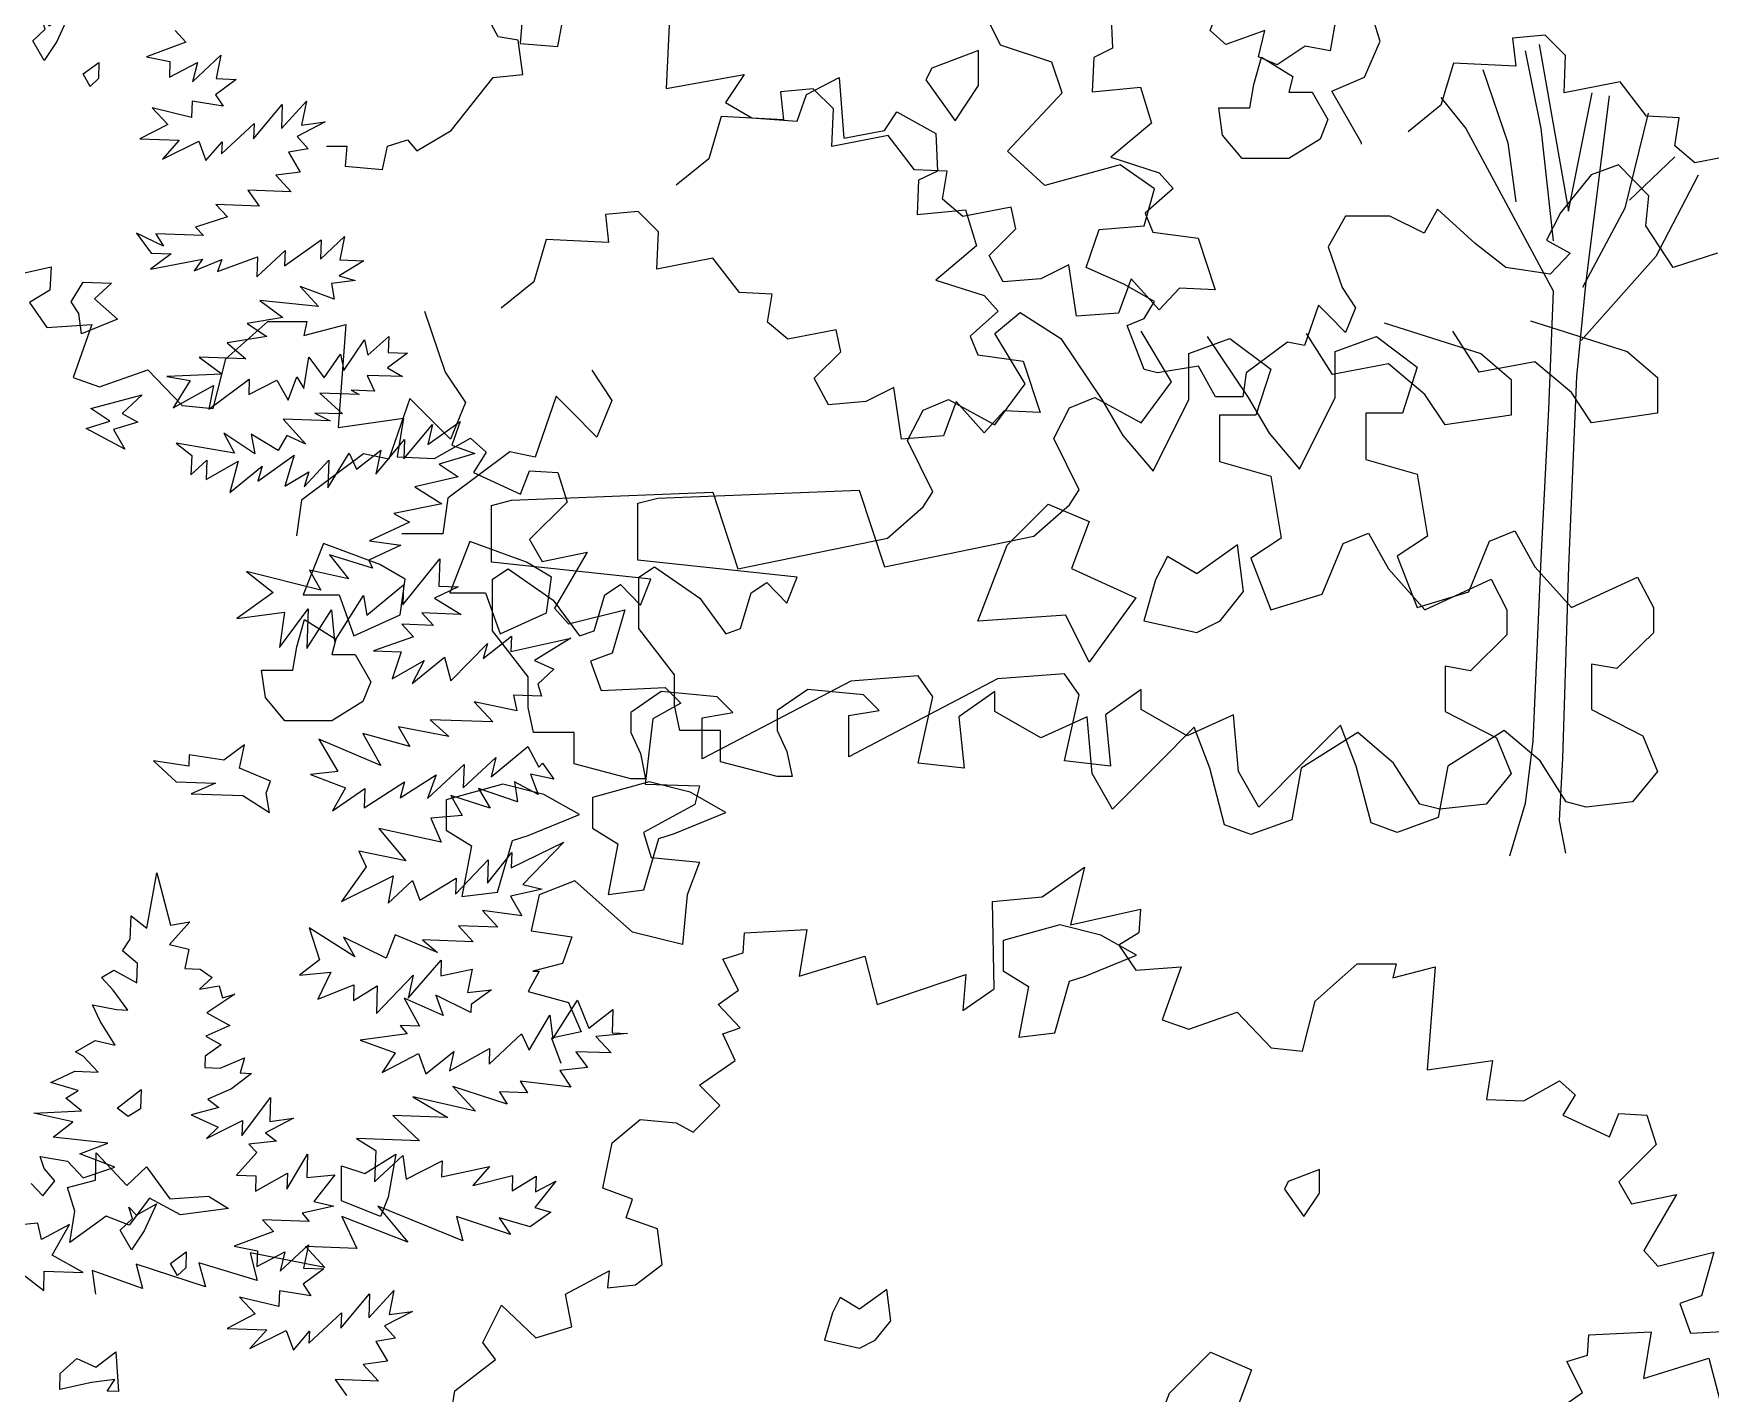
# Model space of a CAD drawing. Header units: inches. Extents: x 11.9 to 85.3, y 21.1 to 37.4.
# Drawn here: x 40.868 to 41.378, y 22.659 to 23.072 of the extents above; entities that cross this region are included whole.
import ezdxf

# ---------------------------------------------------------------- set-up
doc = ezdxf.new("R2010")
doc.units = ezdxf.units.IN
doc.header["$MEASUREMENT"] = 0
doc.layers.add('CAY', color=94, linetype='Continuous')
doc.layers.add('CAY-3', color=61, linetype='Continuous')

# ---------------------------------------------------------------- blocks, each defined once
blk = doc.blocks.new('A$C76451831')
at = {"layer": 'CAY'}
for p, q in [((4659.2, 1730), (4666, 1767.4)), ((4666, 1767.4), (4675.2, 1732.1)), ((4648.1, 1722.6), (4648.6, 1738.5)), ((4648.6, 1738.5), (4659.2, 1730)), ((4688.4, 1734.4), (4674.7, 1719)), ((4675.2, 1732.1), (4688.4, 1734.4)), ((4642.8, 1714.7), (4648.1, 1722.6)), ((4653, 1706.2), (4642.8, 1714.7)), ((4674.7, 1719), (4687.7, 1715.8)), ((4687.7, 1715.8), (4685, 1702.8)), ((4652.5, 1693), (4653, 1706.2)), ((4685, 1702.8), (4695.4, 1702.4)), ((4628.6, 1696.6), (4636.9, 1701.7)), ((4636.5, 1688.1), (4628.6, 1696.6)), ((4636.9, 1701.7), (4652.5, 1693)), ((4703.4, 1696.7), (4694.9, 1688.8)), ((4695.4, 1702.4), (4703.4, 1696.7)), ((4646.4, 1674.6), (4636.5, 1688.1)), ((4694.9, 1688.8), (4708.2, 1691.1)), ((4718.8, 1685.3), (4699.8, 1672.8)), ((4708.2, 1691.1), (4710.6, 1682.8)), ((4710.6, 1682.8), (4718.8, 1685.3)), ((4627.6, 1667.1), (4622.5, 1678.2)), ((4622.5, 1678.2), (4638.7, 1674.9)), ((4638.7, 1674.9), (4646.4, 1674.6)), ((4699.8, 1672.8), (4715.4, 1664.1)), ((4637.9, 1650.9), (4627.6, 1667.1)), ((4715.4, 1664.1), (4699.3, 1656.9)), ((4611, 1646.4), (4624.4, 1654.1)), ((4616.3, 1643.5), (4611, 1646.4)), ((4624.4, 1654.1), (4637.9, 1650.9)), ((4709.5, 1651.1), (4698.8, 1643.4)), ((4699.3, 1656.9), (4709.5, 1651.1)), ((4626.4, 1632.7), (4616.3, 1643.5)), ((4698.8, 1643.4), (4698.5, 1635.7)), ((4698.5, 1635.7), (4708.9, 1635.3)), ((4708.9, 1635.3), (4725.5, 1642.4)), ((4725.5, 1642.4), (4722.4, 1632.1)), ((4594.4, 1625.7), (4610.5, 1633.3)), ((4612.8, 1620.1), (4594.4, 1625.7)), ((4610.5, 1633.3), (4626.4, 1632.7)), ((4730.1, 1631.8), (4716.6, 1621.4)), ((4722.4, 1632.1), (4730.1, 1631.8)), ((4604.5, 1614.9), (4612.8, 1620.1)), ((4615, 1606.4), (4604.5, 1614.9)), ((4716.6, 1621.4), (4700.5, 1614.3)), ((4700.5, 1614.3), (4708, 1608.6)), ((4723.6, 1589.4), (4743.1, 1615.5)), ((4743.1, 1615.5), (4742.6, 1599.2)), ((4582.8, 1604.8), (4615, 1606.4)), ((4609.3, 1598.9), (4582.8, 1604.8)), ((4708, 1608.6), (4689.3, 1603.8)), ((4689.3, 1603.8), (4707.5, 1595.4)), ((4758.5, 1601.4), (4739.6, 1591.6)), ((4742.6, 1599.2), (4758.5, 1601.4)), ((4595.8, 1588.5), (4609.3, 1598.9)), ((4699.6, 1587.6), (4724, 1599.9)), ((4707.5, 1595.4), (4699.6, 1587.6)), ((4724, 1599.9), (4723.6, 1589.4)), ((4739.6, 1591.6), (4747.1, 1585.9)), ((4632.8, 1584.5), (4595.8, 1588.5)), ((4614, 1577.4), (4632.8, 1584.5)), ((4733.7, 1578.2), (4720, 1562.8)), ((4747.1, 1585.9), (4728.4, 1583.8)), ((4728.4, 1583.8), (4733.7, 1578.2)), ((4587.2, 1575.6), (4605.7, 1572.3)), ((4589.7, 1567.4), (4587.2, 1575.6)), ((4597.1, 1559), (4589.7, 1567.4)), ((4605.7, 1572.3), (4616.2, 1561)), ((4637.7, 1568.4), (4614, 1577.4)), ((4616.2, 1561), (4637.7, 1568.4)), ((4754.1, 1553.5), (4768.1, 1577)), ((4768.1, 1577), (4767.5, 1561.2)), ((4581.1, 1557.2), (4589, 1548.8)), ((4589, 1548.8), (4597.1, 1559)), ((4720, 1562.8), (4733.1, 1562.4)), ((4732.8, 1552), (4754.5, 1564.3)), ((4733.1, 1562.4), (4732.8, 1552)), ((4754.5, 1564.3), (4754.1, 1553.5)), ((4767.5, 1561.2), (4786.6, 1563.2)), ((4786.6, 1563.2), (4772.4, 1545.1)), ((4772.4, 1545.1), (4785.9, 1541.9)), ((4769.2, 1531.6), (4737.5, 1532.7)), ((4737.5, 1532.7), (4745, 1524.8)), ((4785.9, 1541.9), (4764.4, 1537.2)), ((4764.4, 1537.2), (4769.2, 1531.6)), ((4585.6, 1530.3), (4564.3, 1528.4)), ((4588, 1519.4), (4585.6, 1530.3)), ((4606.9, 1529.6), (4588, 1519.4)), ((4595.3, 1508.7), (4606.9, 1529.6)), ((4745, 1524.8), (4718.3, 1514.8)), ((4718.3, 1514.8), (4734.1, 1511.6)), ((4734.1, 1511.6), (4733.7, 1501.1)), ((4733.7, 1501.1), (4752.6, 1510.9)), ((4749.5, 1497.9), (4768.7, 1515.8)), ((4752.6, 1510.9), (4749.5, 1497.9)), ((4768.7, 1515.8), (4765.4, 1500)), ((4560.8, 1507.2), (4589.5, 1484.9)), ((4616.2, 1497.1), (4595.3, 1508.7)), ((4779, 1499.6), (4765, 1489.2)), ((4765.4, 1500), (4779, 1499.6)), ((4589.5, 1484.9), (4589.9, 1498)), ((4589.9, 1498), (4616.2, 1497.1)), ((4765, 1489.2), (4770.2, 1481.3)), ((4722.1, 1480.2), (4732.6, 1469)), ((4748.6, 1473.9), (4722.1, 1480.2)), ((4749, 1484.7), (4748.6, 1473.9)), ((4770.2, 1481.3), (4749, 1484.7)), ((4790.7, 1459.3), (4810.1, 1482.6)), ((4809.5, 1466.3), (4826.5, 1484.8)), ((4810.1, 1482.6), (4809.5, 1466.3)), ((4826.5, 1484.8), (4823.2, 1468.6)), ((4732.6, 1469), (4713.7, 1459.2)), ((4769, 1449.1), (4791.1, 1469.7)), ((4791.1, 1469.7), (4790.7, 1459.3)), ((4839.1, 1470.7), (4820.2, 1461)), ((4823.2, 1468.6), (4839.1, 1470.7)), ((4713.7, 1459.2), (4740.4, 1458.3)), ((4740.4, 1458.3), (4729, 1445.5)), ((4729, 1445.5), (4753.5, 1457.8)), ((4753.5, 1457.8), (4758.5, 1444.5)), ((4758.5, 1444.5), (4769.3, 1457.3)), ((4769.3, 1457.3), (4769, 1449.1)), ((4820.2, 1461), (4827.6, 1452.5)), ((4827.6, 1452.5), (4814.4, 1450.3)), ((4814.4, 1450.3), (4822.1, 1436.9)), ((4822.1, 1436.9), (4805.7, 1434.7)), ((4805.7, 1434.7), (4816.2, 1423.5)), ((4786.8, 1424.5), (4794.5, 1413.8)), ((4816.2, 1423.5), (4786.8, 1424.5)), ((5498.9, 856.4), (5506.3, 848.5)), ((5506.3, 848.5), (5479.7, 838.5)), ((5479.7, 838.5), (5495.4, 835.2)), ((5495.4, 835.2), (5495.1, 824.8)), ((5495.1, 824.8), (5514, 834.6)), ((5510.8, 821.5), (5530, 839.5)), ((5514, 834.6), (5510.8, 821.5)), ((5530, 839.5), (5526.8, 823.7)), ((5540.3, 823.2), (5526.4, 812.8)), ((5526.8, 823.7), (5540.3, 823.2)), ((5510.4, 808.4), (5510, 797.5)), ((5531.5, 805), (5510.4, 808.4)), ((5526.4, 812.8), (5531.5, 805)), ((5552.1, 782.9), (5571.5, 806.3)), ((5570.9, 790), (5587.9, 808.4)), ((5571.5, 806.3), (5570.9, 790)), ((5587.9, 808.4), (5584.6, 792.2)), ((5510, 797.5), (5483.5, 803.9)), ((5483.5, 803.9), (5494, 792.7)), ((5494, 792.7), (5475, 782.9)), ((5530.4, 772.8), (5552.4, 793.3)), ((5552.4, 793.3), (5552.1, 782.9)), ((5600.5, 794.4), (5581.6, 784.6)), ((5581.6, 784.6), (5589, 776.2)), ((5584.6, 792.2), (5600.5, 794.4)), ((5475, 782.9), (5501.7, 782)), ((5501.7, 782), (5490.4, 769.2)), ((5490.4, 769.2), (5514.9, 781.5)), ((5514.9, 781.5), (5519.8, 768.2)), ((5519.8, 768.2), (5530.7, 781)), ((5530.7, 781), (5530.4, 772.8)), ((5589, 776.2), (5575.8, 773.9)), ((5575.8, 773.9), (5583.5, 760.5)), ((5583.5, 760.5), (5567.1, 758.4)), ((5567.1, 758.4), (5577.6, 747.1)), ((5526.5, 738.5), (5534.4, 730.1)), ((5555.9, 737.5), (5526.5, 738.5)), ((5577.6, 747.1), (5548.1, 748.2)), ((5548.1, 748.2), (5555.9, 737.5)), ((5534.4, 730.1), (5512.8, 723.1)), ((5472.8, 719.1), (5482.8, 705.6)), ((5491.1, 710.3), (5472.8, 719.1)), ((5518.1, 717.5), (5485.9, 718.6)), ((5485.9, 718.6), (5491.1, 710.3)), ((5512.8, 723.1), (5518.1, 717.5)), ((5597.3, 701.6), (5613.7, 716.9)), ((5613.7, 716.9), (5610.4, 701.1)), ((5496.3, 705.1), (5482.4, 694.7)), ((5482.8, 705.6), (5496.3, 705.1)), ((5554.2, 689.5), (5573.5, 707.4)), ((5573.1, 697), (5597.7, 714.7)), ((5573.5, 707.4), (5573.1, 697)), ((5597.7, 714.7), (5597.3, 701.6)), ((5482.4, 694.7), (5517.5, 701.6)), ((5517.5, 701.6), (5511.8, 693.7)), ((5511.8, 693.7), (5530.6, 701.2)), ((5527.6, 693.1), (5554.7, 703.1)), ((5530.6, 701.2), (5527.6, 693.1)), ((5554.7, 703.1), (5554.2, 689.5)), ((5626.7, 700.5), (5610, 690.2)), ((5610.4, 701.1), (5626.7, 700.5)), ((5606.7, 674.5), (5583.5, 683)), ((5583.5, 683), (5596.1, 669.4)), ((5620.8, 687.1), (5604.8, 685)), ((5604.8, 685), (5606.7, 674.5)), ((5610, 690.2), (5620.8, 687.1)), ((5596.1, 669.4), (5556.4, 673.5)), ((5556.4, 673.5), (5571.9, 662.1)), ((5571.9, 662.1), (5547.7, 658)), ((5561, 649.3), (5534.1, 644.8)), ((5547.7, 658), (5561, 649.3)), ((5613.2, 626.2), (5627.1, 647)), ((5627.1, 647), (5629.4, 636.5)), ((5629.4, 636.5), (5643.5, 649.2)), ((5643.5, 649.2), (5643.1, 638.3)), ((5534.1, 644.8), (5546.9, 634)), ((5599.9, 621.2), (5610.9, 637.2)), ((5610.9, 637.2), (5613.2, 626.2)), ((5656.2, 637.9), (5642.7, 627.9)), ((5643.1, 638.3), (5656.2, 637.9)), ((5515.2, 635.1), (5530.7, 623.7)), ((5546.9, 634), (5515.2, 635.1)), ((5586.1, 614), (5589.5, 635.2)), ((5589.5, 635.2), (5599.9, 621.2)), ((5642.7, 627.9), (5652.9, 622.1)), ((5530.7, 623.7), (5493.4, 622.2)), ((5493.4, 622.2), (5509.2, 619.4)), ((5509.2, 619.4), (5497.7, 600.8)), ((5497.7, 600.8), (5525, 616.1)), ((5521.7, 599.9), (5549.1, 620.3)), ((5525, 616.1), (5521.7, 599.9)), ((5549.1, 620.3), (5548.8, 609.9)), ((5548.8, 609.9), (5567.7, 619.6)), ((5567.7, 619.6), (5575.4, 606.2)), ((5575.4, 606.2), (5581.3, 621.9)), ((5581.3, 621.9), (5586.1, 614)), ((5629, 622.9), (5634, 612.3)), ((5652.9, 622.1), (5629, 622.9)), ((5596.8, 610.9), (5612.2, 596.8)), ((5623.5, 610), (5596.8, 610.9)), ((5618.2, 612.9), (5623.5, 610)), ((5634, 612.3), (5618.2, 612.9)), ((5603.9, 592.1), (5572.2, 593.2)), ((5572.2, 593.2), (5587.5, 576.3)), ((5612.2, 596.8), (5593.6, 597.4)), ((5593.6, 597.4), (5603.9, 592.1)), ((5669.9, 576.2), (5691.8, 591.7)), ((5691.8, 591.7), (5686.2, 575.6)), ((5552.8, 569.8), (5532, 583.7)), ((5532, 583.7), (5539.2, 570.3)), ((5568.7, 572), (5550.5, 583.1)), ((5550.5, 583.1), (5552.8, 569.8)), ((5574.5, 582.2), (5568.7, 572)), ((5587.5, 576.3), (5574.5, 582.2)), ((5634.8, 556.1), (5654.2, 579.4)), ((5653.7, 566.3), (5673.1, 589.7)), ((5654.2, 579.4), (5653.7, 566.3)), ((5673.1, 589.7), (5669.9, 576.2)), ((5499.6, 577.1), (5510.2, 568.6)), ((5539.2, 570.3), (5499.6, 577.1)), ((5510.2, 568.6), (5509.7, 555.5)), ((5554.9, 551.2), (5579.5, 568.9)), ((5579.5, 568.9), (5573.3, 547.8)), ((5602.3, 546.8), (5616.7, 570.3)), ((5616.7, 570.3), (5621.8, 559.3)), ((5621.8, 559.3), (5638.1, 572.3)), ((5638.1, 572.3), (5634.8, 556.1)), ((5701.9, 570.1), (5677.6, 562.8)), ((5686.2, 575.6), (5701.9, 570.1)), ((5509.7, 555.5), (5520.5, 565.5)), ((5520.5, 565.5), (5520, 552.4)), ((5520, 552.4), (5541.7, 564.8)), ((5541.7, 564.8), (5536, 543.7)), ((5536, 543.7), (5557.9, 561.5)), ((5557.9, 561.5), (5554.9, 551.2)), ((5573.3, 547.8), (5589.5, 557.7)), ((5586.4, 547.4), (5602.9, 565.4)), ((5589.5, 557.7), (5586.4, 547.4)), ((5602.9, 565.4), (5602.3, 546.8)), ((5677.6, 562.8), (5690.5, 554.2)), ((5690.5, 554.2), (5661.2, 547.5)), ((5661.2, 547.5), (5679.4, 536)), ((5679.4, 536), (5647, 529.4)), ((5683.6, 539.8), (5680.1, 515.6)), ((5657.7, 523.6), (5630.5, 510.9)), ((5647, 529.4), (5657.7, 523.6)), ((5630.5, 510.9), (5651.7, 507.9)), ((5680.1, 515.6), (5652.4, 515.6)), ((5632.6, 492.3), (5603.4, 501.4)), ((5603.4, 501.4), (5616.4, 485.1)), ((5651.7, 507.9), (5630, 497.8)), ((5597.6, 477.6), (5547.3, 490.2)), ((5547.3, 490.2), (5565.4, 476)), ((5589.9, 491), (5597.6, 477.6)), ((5616.4, 485.1), (5589.9, 491)), ((5630, 497.8), (5632.6, 492.3)), ((5653, 467.5), (5678.1, 498.8)), ((5678.1, 498.8), (5677.5, 480.3)), ((5628.7, 460.7), (5653.5, 481.1)), ((5653.5, 481.1), (5653, 467.5)), ((5690.6, 479.8), (5674.5, 472.2)), ((5677.5, 480.3), (5690.6, 479.8)), ((5565.4, 476), (5540.7, 458.3)), ((5606.8, 442.8), (5626.5, 473.9)), ((5626.5, 473.9), (5628.7, 460.7)), ((5674.5, 472.2), (5692.6, 461.1)), ((5540.7, 458.3), (5573.1, 462.6)), ((5569.5, 438.7), (5589, 464.8)), ((5573.1, 462.6), (5569.5, 438.7)), ((5589, 464.8), (5588.1, 438)), ((5588.1, 438), (5604.8, 464.2)), ((5604.8, 464.2), (5606.8, 442.8)), ((5652.5, 454.4), (5660.4, 445.9)), ((5673.8, 453.6), (5652.5, 454.4)), ((5665.9, 462.1), (5673.8, 453.6)), ((5692.6, 461.1), (5665.9, 462.1)), ((5660.4, 445.9), (5633.3, 436.5)), ((5707.5, 431.2), (5726.6, 446.4)), ((5726.6, 446.4), (5726.2, 435.9)), ((5726.2, 435.9), (5766.8, 445)), ((5766.8, 445), (5742.3, 429.9)), ((5633.3, 436.5), (5651.9, 435.8)), ((5651.9, 435.8), (5645.8, 417.4)), ((5659.3, 414.3), (5681.2, 432.1)), ((5681.2, 432.1), (5685.6, 416.1)), ((5685.6, 416.1), (5710.5, 441.5)), ((5710.5, 441.5), (5707.5, 431.2)), ((5645.8, 417.4), (5667.5, 429.8)), ((5667.5, 429.8), (5659.3, 414.3)), ((5742.3, 429.9), (5755.2, 424.1)), ((5755.2, 424.1), (5744.5, 414)), ((5744.5, 414), (5746.9, 405.8)), ((5701.4, 401.9), (5714.1, 388.3)), ((5730.2, 395.9), (5701.4, 401.9)), ((5746.9, 405.8), (5727.9, 406.4)), ((5727.9, 406.4), (5730.2, 395.9)), ((5714.1, 388.3), (5671.6, 389.8)), ((5671.6, 389.8), (5684.3, 378.5)), ((5596.3, 376.6), (5609.2, 354.8)), ((5638.3, 358.8), (5596.3, 376.6)), ((5625.9, 380.5), (5638.3, 358.8)), ((5657.8, 371.7), (5625.9, 380.5)), ((5650.1, 385.1), (5657.8, 371.7)), ((5684.3, 378.5), (5650.1, 385.1)), ((5694, 343.7), (5716, 364.2)), ((5712.8, 351.2), (5737.6, 371.6)), ((5716, 364.2), (5712.8, 351.2)), ((5737.6, 371.6), (5745.2, 357.8)), ((5609.2, 354.8), (5590.5, 352.7)), ((5590.5, 352.7), (5614.2, 343.7)), ((5651.2, 337), (5675.7, 352.5)), ((5669.7, 336.4), (5694.5, 359.5)), ((5675.7, 352.5), (5669.7, 336.4)), ((5694.5, 359.5), (5694, 343.7)), ((5755.4, 349.7), (5739.6, 353)), ((5739.6, 353), (5744.6, 339.2)), ((5745.2, 357.8), (5747.6, 360.4)), ((5747.6, 360.4), (5755.4, 349.7)), ((5614.2, 343.7), (5605.5, 328.2)), ((5605.5, 328.2), (5627.4, 343.3)), ((5626.9, 330.2), (5654.2, 347.8)), ((5627.4, 343.3), (5626.9, 330.2)), ((5654.2, 347.8), (5651.2, 337)), ((5730.8, 334.2), (5704.4, 343.3)), ((5704.4, 343.3), (5712.1, 329.9)), ((5744.6, 339.2), (5728.6, 347.9)), ((5728.6, 347.9), (5730.8, 334.2)), ((5712.1, 329.9), (5685.6, 338.5)), ((5685.6, 338.5), (5693.3, 325.1)), ((5693.3, 325.1), (5672, 323.1)), ((5672, 323.1), (5679.1, 307)), ((5636.8, 316.2), (5655.1, 294.3)), ((5679.1, 307), (5636.8, 316.2)), ((5726.5, 289.5), (5762, 306.9)), ((5762, 306.9), (5734.3, 278.4)), ((5623.2, 300.8), (5628.2, 290.2)), ((5655.1, 294.3), (5623.2, 300.8)), ((5710.3, 279.2), (5726.9, 299.9)), ((5726.9, 299.9), (5726.5, 289.5)), ((5628.2, 290.2), (5611.5, 266.8)), ((5611.5, 266.8), (5646.6, 284.1)), ((5646.6, 284.1), (5643.2, 265.7)), ((5688.7, 271.8), (5710.9, 295)), ((5710.9, 295), (5710.3, 279.2)), ((5643.2, 265.7), (5659.6, 281)), ((5659.6, 281), (5664.6, 267.6)), ((5664.6, 267.6), (5689.1, 282.7)), ((5689.1, 282.7), (5688.7, 271.8)), ((5747.3, 275.2), (5725.9, 270.5)), ((5734.3, 278.4), (5747.3, 275.2)), ((5725.9, 270.5), (5733.6, 257.1)), ((5717.4, 249.5), (5690.7, 250.4)), ((5690.7, 250.4), (5700.8, 239.6)), ((5733.6, 257.1), (5706.9, 260.7)), ((5706.9, 260.7), (5717.4, 249.5)), ((5620.7, 229.3), (5589.6, 249)), ((5589.6, 249), (5596.6, 227.4)), ((5641.9, 228.5), (5613, 242.7)), ((5613, 242.7), (5620.7, 229.3)), ((5647.9, 244.2), (5641.9, 228.5)), ((5676.5, 232.3), (5647.9, 244.2)), ((5700.8, 239.6), (5666.4, 240.8)), ((5666.4, 240.8), (5676.5, 232.3)), ((5596.6, 227.4), (5583.1, 217)), ((5656.8, 201.3), (5679, 227.2)), ((5679, 227.2), (5678.7, 216.4)), ((5583.1, 217), (5604.4, 219)), ((5604.4, 219), (5595.6, 200.7)), ((5635.2, 191.1), (5660.1, 217)), ((5660.1, 217), (5656.8, 201.3)), ((5678.7, 216.4), (5700.1, 221.1)), ((5700.1, 221.1), (5696.9, 205.3)), ((5595.6, 200.7), (5620, 210.3)), ((5620, 210.3), (5619.6, 199.9)), ((5619.6, 199.9), (5635.8, 209.7)), ((5635.8, 209.7), (5635.2, 191.1)), ((5696.9, 205.3), (5713.2, 207)), ((5713.2, 207), (5699.3, 197.1)), ((5654.1, 201.4), (5664.3, 182.4)), ((5680.4, 189.6), (5654.1, 201.4)), ((5699.1, 191.6), (5675.5, 203.3)), ((5675.5, 203.3), (5680.4, 189.6)), ((5699.3, 197.1), (5699.1, 191.6)), ((5754.7, 173.8), (5771.4, 200)), ((5771.4, 200), (5778.9, 181.1)), ((5778.9, 181.1), (5795.2, 193.7)), ((5795.2, 193.7), (5794.7, 177.9)), ((5651.2, 182.9), (5656, 177.3)), ((5664.3, 182.4), (5651.2, 182.9)), ((5738.5, 166.2), (5752.5, 189.8)), ((5752.5, 189.8), (5754.7, 173.8)), ((5656, 177.3), (5624.1, 172.9)), ((5624.1, 172.9), (5647.8, 164.4)), ((5711.5, 156.8), (5733.5, 177.3)), ((5733.5, 177.3), (5738.5, 166.2)), ((5805.1, 177.5), (5783.7, 175.5)), ((5783.7, 175.5), (5794.2, 164.3)), ((5794.7, 177.9), (5805.1, 177.5)), ((5647.8, 164.4), (5639.2, 151.1)), ((5639.2, 151.1), (5663.7, 163.9)), ((5663.7, 163.9), (5668.6, 150.1)), ((5668.6, 150.1), (5687.7, 165.3)), ((5684.6, 152.2), (5711.8, 167.2)), ((5687.7, 165.3), (5684.6, 152.2)), ((5711.8, 167.2), (5711.5, 156.8)), ((5794.2, 164.3), (5770.2, 165.1)), ((5770.2, 165.1), (5778, 154.4)), ((5778, 154.4), (5759.3, 152.4)), ((5759.3, 152.4), (5766.7, 141.2)), ((5723.7, 129.6), (5686.9, 141.7)), ((5686.9, 141.7), (5702.2, 124.9)), ((5737.5, 137.3), (5718.5, 137.9)), ((5718.5, 137.9), (5723.7, 129.6)), ((5766.7, 141.2), (5732.4, 145.1)), ((5732.4, 145.1), (5737.5, 137.3)), ((5702.2, 124.9), (5659.9, 134.5)), ((5659.9, 134.5), (5683.5, 120.6)), ((5646.4, 121.9), (5664.3, 104.9)), ((5683.5, 120.6), (5646.4, 121.9)), ((5621.8, 106.4), (5634.7, 98.2)), ((5664.3, 104.9), (5621.8, 106.4)), ((5634.7, 98.2), (5633.9, 77)), ((5633.9, 77), (5653.1, 94.9)), ((5653.1, 94.9), (5655.3, 78.9)), ((5655.3, 78.9), (5679.7, 91.2)), ((5679.7, 91.2), (5679.3, 80.4)), ((5679.3, 80.4), (5711.8, 87.4)), ((5711.8, 87.4), (5700.4, 74.6)), ((5700.4, 74.6), (5727.4, 81.4)), ((5727.4, 81.4), (5727.1, 71)), ((5727.1, 71), (5743.3, 80.8)), ((5743.3, 80.8), (5742.9, 70.4)), ((5756.7, 77.6), (5742.5, 59.6)), ((5742.9, 70.4), (5756.7, 77.6)), ((5693.7, 37.2), (5636.1, 60.6)), ((5636.1, 60.6), (5656.5, 36.3)), ((5742.5, 59.6), (5753.3, 56.5)), ((5656.5, 36.3), (5611.8, 53.7)), ((5611.8, 53.7), (5621.9, 32)), ((5726, 41.5), (5689.3, 53.7)), ((5689.3, 53.7), (5693.7, 37.2)), ((5739.3, 46.5), (5718.3, 52.7)), ((5718.3, 52.7), (5726, 41.5)), ((5753.3, 56.5), (5739.3, 46.5)), ((5600.2, 19.2), (5549.8, 29.1)), ((5549.8, 29.1), (5554.6, 10.4)), ((5621.9, 32), (5587.1, 33.3)), ((5587.1, 33.3), (5600.2, 19.2)), ((5476.9, 4.9), (5442.9, 17)), ((5442.9, 17), (5445, 1)), ((5472.5, 21.4), (5476.9, 4.9)), ((5519.5, 6.1), (5472.5, 21.4)), ((5515.1, 22.2), (5519.5, 6.1)), ((5554.6, 10.4), (5515.1, 22.2))]:
    blk.add_line(p, q, dxfattribs=at)
for points in [[(4547.2, 2167.1), (4594.6, 2177.6), (4593.6, 2161.8), (4579.9, 2153.4), (4591.5, 2136.5), (4622.1, 2138.6), (4609.4, 2102.8), (4627.3, 2096.4), (4660, 2108), (4683.2, 2083.8), (4704.3, 2081.7), (4712.8, 2115.4), (4741.2, 2140.7), (4767.6, 2140.7), (4765.5, 2131.2), (4794, 2138.6), (4788.7, 2069), (4833, 2075.3), (4828.8, 2049), (4854.1, 2047.9), (4878.3, 2061.6), (4888.9, 2052.1), (4880.5, 2038.4), (4912.1, 2023.7), (4918.4, 2039.5), (4937.4, 2038.4), (4943.7, 2018.4), (4918.4, 1993.1), (4926.9, 1978.3), (4957.4, 1984.6), (4935.3, 1946.7), (4944.8, 1936.1), (4982.8, 1945.6), (4974.3, 1916.1), (4959.6, 1910.8), (4966.9, 1890.8), (5010.2, 1892.9), (5020.7, 1882.3), (5001.7, 1871.8), (4996.5, 1827.5), (5033.4, 1826.4), (5030.2, 1813.8), (4995.4, 1794.8), (5000.7, 1777.9), (5033.4, 1774.7), (5024.9, 1752.6), (5021.8, 1718.9), (4988, 1727.3), (4949, 1762.1), (4924.8, 1752.6), (4919.5, 1728.3), (4946.9, 1724.1), (4940.6, 1706.2), (4920.5, 1700.9), (4924.8, 1700.9), (4917.4, 1687.2), (4944.8, 1679.8), (4953.2, 1659.8), (4933.2, 1655.6), (4939.5, 1638.7)], [(4863.6, 1391.6), (4867.8, 1417), (4895.2, 1438.1), (4886.8, 1449.7), (4899.4, 1475), (4922.6, 1452.8), (4946.9, 1460.2), (4942.7, 1482.3), (4972.2, 1498.2), (4971.1, 1486.6), (4990.1, 1488.7), (5008, 1502.4), (5004.9, 1526.6), (4983.8, 1534), (4988, 1546.7), (4968, 1554.1), (4974.3, 1584.7), (4993.3, 1600.5), (5017.5, 1598.4), (5029.1, 1592), (5047.1, 1610), (5033.4, 1623.7), (5057.6, 1640.6), (5049.2, 1658.5), (5060.8, 1662.7), (5046, 1678.5), (5059.7, 1688), (5049.2, 1709.1), (5062.9, 1713.3), (5063.9, 1727), (5106.1, 1729.1), (5100.9, 1697.5), (5145.2, 1711.2), (5153.6, 1678.5), (5213.7, 1698.6), (5211.6, 1674.3), (5232.7, 1689.1), (5231.6, 1748.1), (5265.4, 1751.3), (5293.9, 1771.3), (5284.4, 1732.3), (5331.8, 1742.9), (5330.8, 1727), (5317.1, 1718.6), (5328.7, 1701.7), (5359.3, 1703.8), (5346.6, 1668), (5364.5, 1661.6), (5397.2, 1673.2), (5420.4, 1649), (5441.5, 1646.9), (5450, 1680.6), (5478.4, 1705.9), (5504.8, 1705.9), (5502.7, 1696.5), (5531.2, 1703.8), (5525.9, 1634.2), (5570.2, 1640.6), (5566, 1614.2), (5591.3, 1613.1), (5615.5, 1626.8), (5626.1, 1617.3), (5617.7, 1603.6), (5649.3, 1588.9), (5655.6, 1604.7), (5674.6, 1603.6), (5680.9, 1583.6), (5655.6, 1558.3), (5664.1, 1543.5), (5694.7, 1549.8), (5672.5, 1511.9), (5682, 1501.3), (5720, 1510.8), (5711.5, 1481.3), (5696.8, 1476), (5704.1, 1456), (5747.4, 1458.1)], [(4680, 1494.9), (4675.3, 1503.2), (4686, 1511), (4685.6, 1500.1), (4680, 1494.9)], [(622.8, 1328.3), (636.5, 1337.8), (625.9, 1358.9), (639.7, 1363.1), (640.7, 1376.8), (682.9, 1378.9), (677.6, 1347.3), (721.9, 1361), (730.4, 1328.3), (790.5, 1348.3), (788.4, 1324.1), (809.5, 1338.8), (808.4, 1397.9), (842.2, 1401.1), (870.6, 1421.1), (861.1, 1382.1), (908.6, 1392.6), (907.6, 1376.8), (893.8, 1368.4), (905.4, 1351.5), (936, 1353.6), (923.4, 1317.7)], [(979.3, 617.4), (946.6, 611.1), (932.9, 622.7), (936, 641.7), (913.9, 642.7), (895.9, 665.9), (858, 658.6), (859, 683.9), (845.3, 697.6), (823.2, 695.5), (825.3, 676.5), (783.1, 678.6), (774.7, 650.1), (752.5, 632.2)], [(5441.4, 818.5), (5436.7, 826.9), (5447.4, 834.6), (5447, 823.8), (5441.4, 818.5)], [(720.9, 623.7), (720.9, 624.8), (700.8, 659.6), (723, 669.1), (733.5, 693.4), (727.2, 713.4), (704, 711.3), (699.8, 687), (682.9, 690.2), (663.9, 677.5), (651.3, 682.8), (655.5, 700.7), (629.1, 691.2), (618.6, 700.7), (634.4, 741.9)], [(831.6, 687), (842.2, 634.3), (850.6, 558.4)], [(841.1, 691.2), (861.1, 578.4), (877, 658.6)], [(803.1, 674.4), (820, 624.8), (825.3, 584.7)], [(774.7, 655.4), (791.5, 634.3), (850.6, 524.6), (847.4, 444.5), (842.2, 343.2), (836.9, 219.8), (831.6, 177.6), (821.1, 141.8)], [(888.6, 656.4), (872.7, 530.9), (866.4, 466.6), (861.1, 337.9), (856.9, 208.2), (854.8, 166), (859, 143.9)], [(914.9, 644.8), (899.1, 580.5), (870.6, 526.7)], [(932.9, 615.3), (902.3, 585.8)], [(948.7, 602.7), (920.2, 547.8), (869.6, 490.9)]]:
    blk.add_lwpolyline(points, dxfattribs=at)
for points in [[(4784.5, 1915.2), (4800.4, 1915.2), (4810.9, 1896.7), (4805.6, 1883.5), (4784.5, 1870.3), (4752.8, 1870.3), (4739.6, 1886.1), (4737, 1904.6), (4758.1, 1904.6), (4760.8, 1920.5), (4766, 1939), (4787.2, 1925.7)], [(4639.1, 1608.3), (4655.4, 1620.8), (4655, 1607.7), (4646.6, 1602.6)], [(4791, 1545.5), (4791, 1569.3), (4806.8, 1564), (4827.9, 1577.2), (4822.7, 1548.1), (4817.4, 1534.9)], [(5431.9, 1558.7), (5429.3, 1553.4), (5442.5, 1535), (5453, 1550.8), (5453, 1566.7)], [(4641.2, 1525.7), (4649.6, 1533.5), (4647.2, 1541.3), (4652.4, 1535.7), (4665.8, 1543.4), (4657.5, 1525.1), (4648.9, 1512.3)], [(5162.8, 1464.3), (5160.2, 1485.4), (5141.7, 1472.2), (5128.5, 1480.1), (5123.3, 1469.6), (5118, 1451.1), (5141.7, 1445.8), (5152.3, 1451.1)], [(4640.1, 1416.5), (4632.4, 1416.7), (4637.7, 1424.7), (4621.8, 1422.5), (4600.3, 1417.9), (4600.7, 1428.7), (4611.9, 1438.8), (4624.8, 1432.9), (4638.3, 1443.3)], [(5351.5, 1415.3), (5379.2, 1443), (5406.9, 1431.1), (5395, 1399.4), (5438.6, 1379.6), (5406.9, 1336.1), (5391, 1367.8), (5331.7, 1363.8)], [(5402.6, 849.4), (5411, 857.2), (5408.6, 865), (5413.8, 859.4), (5427.2, 867.1), (5418.9, 848.8), (5410.3, 835.9)], [(5433.8, 664.7), (5428.6, 672.6), (5436.8, 685.9), (5455.8, 685.2), (5444.5, 674.7), (5459.9, 661), (5435.5, 651)], [(5441.9, 600.5), (5476.7, 609.7), (5463.1, 597), (5473.8, 591.2), (5457.3, 586.3), (5465, 572.9), (5438.7, 587), (5454.8, 591.9)], [(5560.6, 340.2), (5563.6, 348.2), (5542.6, 357.1), (5545.9, 372.9), (5532, 362.5), (5508.5, 366), (5508.2, 358.3), (5484.4, 361.9), (5499.7, 347.7), (5526.4, 346.8), (5509.9, 339.7), (5544.7, 338.5), (5562.9, 327)], [(5431.1, 57.3), (5426.2, 73.3), (5445, 78.1), (5445.6, 96.7), (5466.2, 74.6), (5479.7, 87.3), (5495.3, 65.5), (5521.6, 67.3), (5535, 59.1), (5502.6, 54.8), (5481.7, 65.9), (5467.9, 47.8), (5452.3, 53.8), (5427.7, 36.1)]]:
    blk.add_lwpolyline(points, close=True, dxfattribs=at)
at = {"layer": 'CAY-3'}
for p, q in [((6416.3, 659.8), (6481.8, 639.1)), ((6173.4, 618.5), (6152.8, 652.7)), ((6197.6, 649.2), (6225.3, 607.9)), ((6284.2, 639.1), (6312, 649.2)), ((6312, 649.2), (6339.7, 628.5)), ((6381.5, 625), (6363.8, 652.7)), ((6284.2, 607.9), (6284.2, 639.1)), ((6481.8, 639.1), (6502.4, 621.4)), ((5780.9, 626.5), (5794.5, 605.9)), ((6339.7, 628.5), (6329.6, 597.3)), ((6419.3, 632.1), (6381.5, 625)), ((6444, 611.4), (6419.3, 632.1)), ((6152.8, 590.8), (6173.4, 618.5)), ((6502.4, 621.4), (6502.4, 597.3)), ((5756.9, 608.7), (5742.6, 567.5)), ((5766.8, 598.8), (5756.9, 608.7)), ((5794.5, 605.9), (5784.5, 581.1)), ((6104.4, 600.8), (6121.5, 607.9)), ((6121.5, 607.9), (6152.8, 590.8)), ((6225.3, 607.9), (6239.4, 583.7)), ((6260.1, 559.5), (6284.2, 607.9)), ((6457.6, 590.8), (6444, 611.4)), ((5784.5, 581.1), (5766.8, 598.8)), ((6093.8, 580.2), (6104.4, 600.8)), ((6304.9, 597.3), (6304.9, 566)), ((6329.6, 597.3), (6304.9, 597.3)), ((6502.4, 597.3), (6457.6, 590.8)), ((6110.9, 545.4), (6093.8, 580.2)), ((6239.4, 583.7), (6260.1, 559.5)), ((5725.5, 571.1), (5683.6, 539.8)), ((5742.6, 567.5), (5725.5, 571.1)), ((6304.9, 566), (6339.7, 556)), ((5825.7, 539.8), (5961.9, 545.3)), ((5961.9, 545.3), (5979, 493.4)), ((6104.4, 535.3), (6110.9, 545.4)), ((6339.7, 556), (6346.7, 514.1)), ((5812.2, 536.3), (5825.7, 539.8)), ((5812.2, 497.9), (5812.2, 536.3)), ((6080.2, 514.1), (6104.4, 535.3)), ((86.7, 510.8), (100.8, 469.5)), ((5979, 493.4), (6080.2, 514.1)), ((6346.7, 514.1), (6326.1, 500.5)), ((6388.6, 510.6), (6405.7, 517.6)), ((6405.7, 517.6), (6419.3, 493.4)), ((472.7, 495.7), (489.8, 509.9)), ((489.8, 509.9), (517.5, 492.2)), ((736.2, 502.8), (801.7, 482.1)), ((6326.1, 500.5), (6339.7, 465.7)), ((6374.5, 476.3), (6388.6, 510.6)), ((493.3, 461.5), (472.7, 495.7)), ((517.5, 492.2), (545.2, 450.9)), ((604.1, 482.1), (631.9, 492.2)), ((631.9, 492.2), (659.6, 471.5)), ((701.4, 468), (683.7, 495.7)), ((5920.1, 486.4), (5812.2, 497.9)), ((5812.8, 486.4), (5823.4, 493.4)), ((5823.4, 493.4), (5854, 472.2)), ((6419.3, 493.4), (6444, 465.7)), ((604.1, 450.9), (604.1, 482.1)), ((801.7, 482.1), (822.3, 464.4)), ((5812.8, 451.6), (5812.8, 486.4)), ((5888.8, 475.7), (5899.4, 482.8)), ((5899.4, 482.8), (5913, 468.7)), ((5913, 468.7), (5920.1, 486.4)), ((6444, 465.7), (6488.8, 486.4)), ((6488.8, 486.4), (6499.5, 465.7)), ((100.8, 469.5), (114.4, 448.9)), ((659.6, 471.5), (649.5, 440.3)), ((739.2, 475.1), (701.4, 468)), ((763.9, 454.4), (739.2, 475.1)), ((5854, 472.2), (5871.7, 448)), ((5881.7, 451.6), (5888.8, 475.7)), ((6339.7, 465.7), (6374.5, 476.3)), ((6499.5, 465.7), (6499.5, 448.6)), ((472.7, 433.8), (493.3, 461.5)), ((777.5, 433.8), (763.9, 454.4)), ((822.3, 464.4), (822.3, 440.3)), ((76.8, 451.7), (62.5, 410.5)), ((86.7, 441.8), (76.8, 451.7)), ((114.4, 448.9), (104.4, 424.1)), ((413.7, 423.2), (424.3, 443.8)), ((424.3, 443.8), (441.4, 450.9)), ((441.4, 450.9), (472.7, 433.8)), ((545.2, 450.9), (559.3, 426.7)), ((580, 402.5), (604.1, 450.9)), ((5836.9, 420.3), (5812.8, 451.6)), ((5871.7, 448), (5881.7, 451.6)), ((6499.5, 448.6), (6474.7, 424.4)), ((104.4, 424.1), (86.7, 441.8)), ((624.8, 440.3), (624.8, 409)), ((649.5, 440.3), (624.8, 440.3)), ((822.3, 440.3), (777.5, 433.8)), ((430.8, 388.4), (413.7, 423.2)), ((559.3, 426.7), (580, 402.5)), ((5836.9, 399.6), (5836.9, 420.3)), ((6100.9, 420.9), (6055.5, 417.4)), ((6110.9, 406.7), (6100.9, 420.9)), ((6457.6, 427.4), (6457.6, 396.7)), ((6474.7, 424.4), (6457.6, 427.4)), ((45.4, 414.1), (3.5, 382.8)), ((62.5, 410.5), (45.4, 414.1)), ((624.8, 409), (659.6, 399)), ((5927.1, 410.3), (5906.5, 396.1)), ((5964.9, 406.7), (5927.1, 410.3)), ((6055.5, 417.4), (5954.9, 364.8)), ((6152.8, 410.3), (6128.6, 393.2)), ((6152.8, 396.7), (6152.8, 410.3)), ((659.6, 399), (666.6, 357.1)), ((5840.5, 382.5), (5836.9, 399.6)), ((5975.5, 396.1), (5964.9, 406.7)), ((6100.9, 361.9), (6110.9, 406.7)), ((145.6, 382.8), (281.8, 388.3)), ((281.8, 388.3), (298.9, 336.4)), ((424.3, 378.3), (430.8, 388.4)), ((5906.5, 396.1), (5906.5, 382.5)), ((5954.9, 392.6), (5975.5, 396.1)), ((5954.9, 364.8), (5954.9, 392.6)), ((6128.6, 393.2), (6132.1, 358.4)), ((6184, 379), (6152.8, 396.7)), ((6215.3, 393.2), (6184, 379)), ((6218.8, 354.8), (6215.3, 393.2)), ((6287.8, 386.1), (6263.6, 361.9)), ((6298.4, 358.4), (6287.8, 386.1)), ((6457.6, 396.7), (6492.4, 379)), ((3.5, 382.8), (0, 358.6)), ((132.1, 379.3), (145.6, 382.8)), ((132.1, 340.9), (132.1, 379.3)), ((400.1, 357.1), (424.3, 378.3)), ((5868.2, 382.5), (5840.5, 382.5)), ((5868.2, 361.3), (5868.2, 382.5)), ((5906.5, 382.5), (5913, 368.4)), ((6398.6, 382.6), (6360.3, 358.4)), ((6422.8, 361.9), (6398.6, 382.6)), ((6492.4, 379), (6502.4, 354.8)), ((5913, 368.4), (5916.5, 351.3)), ((298.9, 336.4), (400.1, 357.1)), ((666.6, 357.1), (646, 343.5)), ((694.4, 319.3), (708.5, 353.5)), ((708.5, 353.5), (725.6, 360.6)), ((725.6, 360.6), (739.2, 336.4)), ((5906.5, 351.3), (5868.2, 361.3)), ((6132.1, 358.4), (6100.9, 361.9)), ((6232.4, 330.6), (6218.8, 354.8)), ((6263.6, 361.9), (6232.4, 330.6)), ((6308.4, 320), (6298.4, 358.4)), ((6360.3, 358.4), (6353.8, 323.6)), ((6440.5, 334.2), (6422.8, 361.9)), ((6502.4, 354.8), (6485.3, 334.2)), ((240, 329.4), (132.1, 340.9)), ((646, 343.5), (659.6, 308.7)), ((5916.5, 351.3), (5906.5, 351.3)), ((132.7, 329.4), (143.3, 336.4)), ((132.7, 294.5), (132.7, 329.4)), ((143.3, 336.4), (173.9, 315.2)), ((232.9, 311.7), (240, 329.4)), ((739.2, 336.4), (763.9, 308.7)), ((763.9, 308.7), (808.7, 329.4)), ((808.7, 329.4), (819.4, 308.7)), ((6454.1, 330.6), (6440.5, 334.2)), ((6485.3, 334.2), (6454.1, 330.6)), ((201.6, 294.5), (208.7, 318.7)), ((208.7, 318.7), (219.3, 325.8)), ((219.3, 325.8), (232.9, 311.7)), ((659.6, 308.7), (694.4, 319.3)), ((6326.1, 313.5), (6308.4, 320)), ((6353.8, 323.6), (6326.1, 313.5)), ((173.9, 315.2), (191.6, 291)), ((819.4, 308.7), (819.4, 291.6)), ((156.8, 263.3), (132.7, 294.5)), ((191.6, 291), (201.6, 294.5)), ((819.4, 291.6), (794.6, 267.4)), ((156.8, 242.6), (156.8, 263.3)), ((420.8, 263.9), (375.4, 260.4)), ((430.8, 249.7), (420.8, 263.9)), ((794.6, 267.4), (777.5, 270.4)), ((777.5, 270.4), (777.5, 239.7)), ((247, 253.3), (226.4, 239.1)), ((284.8, 249.7), (247, 253.3)), ((375.4, 260.4), (274.7, 207.8)), ((295.4, 239.1), (284.8, 249.7)), ((420.8, 204.9), (430.8, 249.7)), ((472.7, 253.3), (448.5, 236.2)), ((472.7, 239.7), (472.7, 253.3)), ((160.4, 225.5), (156.8, 242.6)), ((226.4, 239.1), (226.4, 225.5)), ((274.7, 235.6), (295.4, 239.1)), ((503.9, 222), (472.7, 239.7)), ((777.5, 239.7), (812.3, 222)), ((274.7, 207.8), (274.7, 235.6)), ((448.5, 236.2), (452, 201.4)), ((535.2, 236.2), (503.9, 222)), ((538.7, 197.8), (535.2, 236.2)), ((607.7, 229.1), (583.5, 204.9)), ((618.3, 201.4), (607.7, 229.1)), ((188.1, 225.5), (160.4, 225.5)), ((188.1, 204.3), (188.1, 225.5)), ((226.4, 225.5), (232.9, 211.4)), ((718.5, 225.5), (680.2, 201.4)), ((742.7, 204.9), (718.5, 225.5)), ((812.3, 222), (822.3, 197.8)), ((232.9, 211.4), (236.4, 194.3)), ((452, 201.4), (420.8, 204.9)), ((583.5, 204.9), (552.3, 173.6)), ((760.4, 177.2), (742.7, 204.9)), ((226.4, 194.3), (188.1, 204.3)), ((236.4, 194.3), (226.4, 194.3)), ((552.3, 173.6), (538.7, 197.8)), ((628.3, 163), (618.3, 201.4)), ((680.2, 201.4), (673.7, 166.6)), ((822.3, 197.8), (805.2, 177.2)), ((774, 173.6), (760.4, 177.2)), ((805.2, 177.2), (774, 173.6)), ((646, 156.5), (628.3, 163)), ((673.7, 166.6), (646, 156.5))]:
    blk.add_line(p, q, dxfattribs=at)
for points in [[(6542.8, 705.5), (6512.9, 696), (6494.4, 724), (6496.4, 744.4), (6475.9, 765.3), (6457.5, 758.6), (6436.6, 733), (6427.2, 714.5), (6443.3, 705.5), (6429.6, 691.3), (6399.7, 696), (6378.8, 712.2), (6353.3, 735.4), (6344.3, 719.2), (6321.1, 730.6), (6291.2, 730.6), (6279.4, 709.8), (6288.8, 682.3), (6297.9, 668.5), (6291.2, 652), (6279.4, 663.8), (6272.8, 670.4), (6263.3, 643), (6251.9, 645.3), (6224, 624.5), (6221.6, 608.3), (6203.1, 608.3), (6191.7, 629.2), (6163.8, 624.5), (6154.8, 626.8), (6143.4, 656.7), (6154.8, 661.4), (6161.9, 672.8), (6141, 684.6), (6115.5, 696), (6124.5, 721.6), (6154.8, 724), (6161.9, 749.1), (6138.7, 765.3), (6087.6, 751.5), (6062.4, 774.7), (6099.4, 814), (6092.3, 834.9), (6057.7, 846.3), (6043.9, 874.2)], [(5601.5, 778.1), (5615.2, 778.1), (5614.1, 764.4), (5639.4, 762.3), (5642.6, 778.1), (5656.3, 782.3), (5662.6, 774.9), (5685.8, 788.7), (5714.3, 824.5), (5734.4, 826.6), (5731.2, 849.8), (5717.5, 851.9), (5709, 867.8)], [(5833.5, 864.6), (5831.4, 817.1), (5884.1, 826.6), (5871.5, 807.6), (5889.4, 797.1), (5920, 795), (5926.3, 812.9), (5948.5, 824.5), (5951.6, 783.4), (5979, 788.7), (5987.5, 801.3), (6013.8, 786.5), (6014.9, 761.2), (6002.2, 754.9), (6001.2, 731.7), (6033.9, 734.9), (6041.3, 710.6), (6013.8, 687.4), (6046.5, 676.9), (6056, 666.3), (6037, 649.4), (6042.3, 636.8), (6072.9, 632.6), (6084.5, 597.8), (6060.2, 598.8), (6046.5, 584), (6027.6, 605.1), (6019.1, 581.9), (5990.6, 579.8), (5985.4, 614.6), (5966.4, 605.1), (5941.1, 603), (5931.6, 621), (5949.5, 638.9), (5946.3, 653.7), (5913.6, 647.3), (5899.9, 658.9), (5903.1, 677.9), (5881, 679), (5863, 702.2), (5825.1, 694.8), (5826.1, 720.1), (5812.4, 733.8), (5790.2, 731.7), (5792.4, 712.7), (5750.2, 714.8), (5741.7, 686.3), (5719.6, 668.4)], [(152.6, 705.6), (151.5, 691.9), (176.9, 689.8), (180, 705.6)], [(551.3, 714.1), (552.3, 688.8), (539.7, 682.4), (538.6, 659.2), (571.3, 662.4), (578.7, 638.1), (551.3, 614.9), (584, 604.4), (593.5, 593.8), (574.5, 577), (579.7, 564.3), (610.3, 560.1), (621.9, 525.3), (597.7, 526.3), (584, 511.6), (565, 532.7), (556.5, 509.5), (528.1, 507.4), (522.8, 542.2), (503.8, 532.7), (478.5, 530.6), (469, 548.5), (486.9, 566.4), (483.8, 581.2), (451.1, 574.9), (437.4, 586.5), (440.5, 605.4), (418.4, 606.5), (400.5, 629.7), (362.5, 622.3), (363.5, 647.6), (349.8, 661.3), (327.7, 659.2), (329.8, 640.3), (287.6, 642.4), (279.2, 613.9), (257, 596)]]:
    blk.add_lwpolyline(points, dxfattribs=at)
for points in [[(6252.8, 814.5), (6268.6, 814.5), (6279.2, 796), (6273.9, 782.8), (6252.8, 769.6), (6221.1, 769.6), (6207.9, 785.5), (6205.3, 803.9), (6226.4, 803.9), (6229, 819.8), (6234.3, 838.3), (6255.4, 825.1)], [(430.1, 675.3), (426.1, 667.3), (445.9, 639.6), (461.7, 663.4), (461.7, 687.1)], [(5736.7, 496.4), (5698.4, 510.5), (5684.8, 475.7), (5709, 475.7), (5719, 448), (5750.3, 462.2), (5753.8, 486.4)], [(6222, 476.6), (6218.1, 508.3), (6190.4, 488.5), (6170.6, 500.4), (6162.6, 484.6), (6154.7, 456.8), (6190.4, 448.9), (6206.2, 456.8)], [(481.1, 352.5), (508.8, 380.2), (536.5, 368.3), (524.6, 336.6), (568.2, 316.8), (536.5, 273.3), (520.7, 305), (461.3, 301)], [(56.6, 339.4), (18.3, 353.5), (4.7, 318.7), (28.9, 318.7), (38.9, 291), (70.2, 305.2), (73.7, 329.4)], [(5847.5, 340.7), (5819.8, 347.7), (5781.5, 337.1), (5781.5, 316.5), (5798.6, 305.9), (5792.1, 271.6), (5816.3, 274.6), (5826.3, 309.4), (5836.9, 312.9), (5871.7, 327.1)], [(6125.5, 244), (6097.8, 251.1), (6059.5, 240.5), (6059.5, 219.9), (6076.6, 209.2), (6070.1, 175), (6094.3, 178), (6104.3, 212.8), (6114.9, 216.3), (6149.7, 230.5)], [(167.4, 183.7), (139.7, 190.7), (101.4, 180.1), (101.4, 159.5), (118.5, 148.9), (112, 114.6), (136.2, 117.6), (146.2, 152.4), (156.8, 155.9), (191.6, 170.1)]]:
    blk.add_lwpolyline(points, close=True, dxfattribs=at)

msp = doc.modelspace()

# ---------------------------------------------------------------- block references
at = {"layer": 'CAY', "xscale": 0.0004489089019145984, "yscale": 0.0004489089019145984, "zscale": 0.0004489089019145984}
for p in [(40.94818, 22.75806), (38.44281, 22.68822), (41.05328, 22.05824), (38.81115, 22.02325)]:
    msp.add_blockref('A$C76451831', p, dxfattribs=at)

doc.saveas('drawing.dxf')
